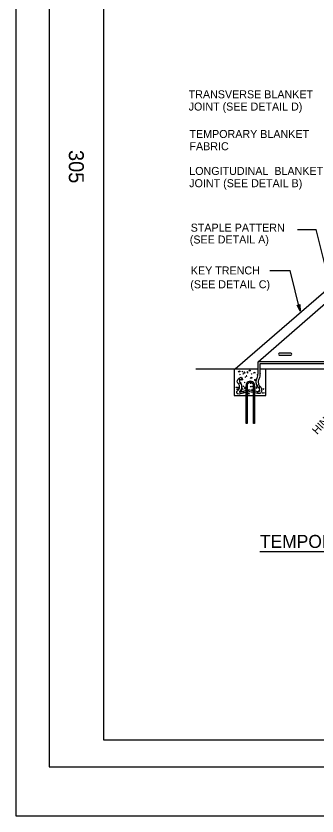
# Model space of a CAD drawing. Extents: x -894 to 866, y -476 to 714.
# Drawn here: x -894 to -617, y -476 to 261 of the extents above; entities that cross this region are included whole.
import ezdxf

# ---------------------------------------------------------------- set-up
doc = ezdxf.new("R2010")
doc.units = 0
for name, color, linetype in [('10 Sheet Format', 7, 'Continuous'), ('56 Stage 3 Anno', 7, 'Continuous'), ('57 Undefined', 7, 'Continuous'), ('60 Nongeo Data', 7, 'Continuous'), ('63 Seal and Sig', 7, 'Continuous')]:
    doc.layers.add(name, color=color, linetype=linetype)

msp = doc.modelspace()

# ---------------------------------------------------------------- linework, layer by layer
at = {"layer": '10 Sheet Format'}
for p, q in [((-863.46, 668.96), (-863.46, -431.04)), ((-813.45, 643.96), (-813.45, -406.04)), ((-813.45, -406.04), (811.55, -406.04)), ((-863.46, -431.04), (836.55, -431.04))]:
    msp.add_line(p, q, dxfattribs=at)
for points in [[(-894.04, 713.56), (865.96, 713.56), (865.96, -476.44), (-894.04, -476.44)], [(-863.46, -431.04), (836.55, -431.04), (836.55, 668.96), (-863.46, 668.96)]]:
    msp.add_lwpolyline(points, close=True, dxfattribs=at)
at = {"layer": '56 Stage 3 Anno'}
for p, q in [((-632.11, -10.75), (-634.86, -5.36)), ((-634.86, -5.36), (-634.86, -5.36)), ((-634.86, -5.36), (-633.39, -5.79)), ((-632.45, -9.42), (-634.46, -5.5)), ((-632.79, -8.12), (-634.08, -5.58)), ((-633.13, -6.8), (-633.68, -5.71)), ((-633.39, -5.79), (-632.31, -4.7)), ((-633.17, -5.56), (-633.13, -6.8)), ((-632.88, -5.31), (-632.79, -8.12)), ((-632.6, -5), (-632.45, -9.43)), ((-632.31, -4.7), (-632.31, -4.7)), ((-632.31, -4.7), (-632.11, -10.75)), ((-632.11, -10.75), (-632.11, -10.75))]:
    msp.add_line(p, q, dxfattribs=at)
at = {"layer": '57 Undefined'}
msp.add_line((-669.3, -232.51), (-279.91, -232.51), dxfattribs=at)
at = {"layer": '60 Nongeo Data'}
for p, q in [((-692.06, -64.02), (-392.62, 195.01)), ((-670.8, -57.56), (-489.28, 101.22)), ((-634.53, 64.46), (-617.38, 64.45)), ((-594.99, -26.02), (-617.38, 64.45)), ((-660.01, 26.54), (-641.33, 26.54)), ((-632.11, -10.75), (-641.33, 26.54)), ((-651.45, -51.31), (-640.79, -51.31)), ((-640.79, -49.69), (-651.37, -49.69)), ((-692.89, -64.09), (-670.93, -64.09)), ((-688.86, -66.97), (-688.32, -66.11)), ((-688.46, -65.97), (-687.46, -66.51)), ((-685.37, -66.33), (-685.74, -66.49)), ((-685.4, -66.83), (-685.34, -66.29)), ((-679.18, -66.11), (-678.65, -65.24)), ((-677.78, -65.64), (-679.18, -66.11)), ((-678.78, -65.11), (-677.78, -65.64)), ((-668.83, -64.09), (-664.14, -64.09)), ((-687.46, -66.51), (-688.86, -66.97)), ((-687.89, -73.65), (-688.26, -73.82)), ((-688.26, -73.82), (-688.19, -73.75)), ((-688.19, -73.75), (-687.92, -74.15)), ((-687.92, -74.15), (-687.86, -73.62)), ((-687.35, -69.09), (-687.72, -69.25)), ((-687.72, -69.25), (-687.65, -69.19)), ((-687.65, -69.19), (-687.38, -69.59)), ((-687.38, -69.59), (-687.32, -69.05)), ((-686.34, -74.48), (-685.8, -73.61)), ((-685.94, -73.48), (-684.94, -74.01)), ((-685.74, -66.49), (-685.67, -66.43)), ((-685.67, -66.43), (-685.4, -66.83)), ((-684.53, -68.31), (-684.9, -68.47)), ((-684.9, -68.47), (-684.83, -68.41)), ((-684.83, -68.41), (-684.56, -68.81)), ((-684.56, -68.81), (-684.49, -68.28)), ((-683.32, -67.04), (-683.99, -67.24)), ((-683.85, -67.11), (-683.85, -67.77)), ((-683.85, -67.77), (-682.79, -67.64)), ((-682.79, -67.64), (-683.32, -67.04)), ((-682.55, -71.49), (-682.92, -71.66)), ((-682.92, -71.66), (-682.85, -71.59)), ((-682.85, -71.59), (-682.58, -71.99)), ((-682.58, -71.99), (-682.51, -71.46)), ((-681.32, -70.57), (-681.92, -70.57)), ((-681.85, -70.5), (-681.65, -71.1)), ((-681.65, -71.1), (-681.32, -70.57)), ((-680.52, -66.84), (-681.18, -67.04)), ((-681.05, -66.91), (-681.05, -67.57)), ((-681.05, -67.57), (-679.98, -67.44)), ((-679.98, -67.44), (-680.52, -66.84)), ((-677.82, -72.8), (-677.28, -71.93)), ((-676.42, -72.33), (-677.82, -72.8)), ((-677.45, -68.37), (-677.11, -68.84)), ((-677.45, -68.37), (-676.71, -68.57)), ((-677.42, -71.8), (-676.42, -72.33)), ((-677.11, -68.84), (-676.65, -68.77)), ((-676.65, -68.77), (-676.71, -68.57)), ((-675.18, -68.17), (-674.64, -67.31)), ((-673.78, -67.71), (-675.18, -68.17)), ((-674.78, -67.17), (-673.78, -67.71)), ((-671.54, -69.41), (-671.91, -69.57)), ((-671.84, -69.51), (-671.57, -69.91)), ((-671.57, -69.91), (-671.51, -69.37)), ((-671.51, -69.37), (-671.57, -69.44)), ((-691.28, -81.64), (-690.75, -80.77)), ((-690.88, -80.64), (-689.88, -81.17)), ((-688.9, -81.01), (-689.27, -81.17)), ((-689.27, -81.17), (-689.2, -81.11)), ((-689.2, -81.11), (-688.93, -81.51)), ((-688.93, -81.51), (-688.87, -80.97)), ((-687.78, -77.84), (-687.24, -76.97)), ((-686.38, -77.37), (-687.78, -77.84)), ((-687.38, -76.84), (-686.38, -77.37)), ((-684.94, -74.01), (-686.34, -74.48)), ((-684.29, -80), (-684.66, -80.16)), ((-684.59, -80.09), (-684.32, -80.5)), ((-684.32, -80.5), (-684.25, -79.96)), ((-684.25, -79.96), (-684.32, -80.03)), ((-683.09, -76.41), (-683.46, -76.58)), ((-683.46, -76.58), (-683.39, -76.51)), ((-683.09, -81.13), (-683.45, -81.29)), ((-683.39, -76.51), (-683.12, -76.91)), ((-683.12, -76.91), (-683.06, -76.38)), ((-683.12, -81.63), (-683.05, -81.09)), ((-683.05, -81.09), (-683.12, -81.16)), ((-682, -114.31), (-682, -79.57)), ((-681, -79.57), (-680.98, -114.31)), ((-677.71, -76.57), (-678.38, -76.77)), ((-678.25, -76.63), (-678.25, -77.3)), ((-678.25, -77.3), (-677.18, -77.17)), ((-677.84, -80.91), (-677.3, -80.04)), ((-676.44, -80.44), (-677.84, -80.91)), ((-677.18, -77.17), (-677.71, -76.57)), ((-677.44, -79.91), (-676.44, -80.44)), ((-675.18, -114.35), (-675.2, -79.66)), ((-674.35, -80.26), (-674.71, -80.43)), ((-674.71, -80.43), (-674.65, -80.36)), ((-674.65, -80.36), (-674.38, -80.76)), ((-673.71, -73.84), (-674.38, -74.04)), ((-674.38, -80.76), (-674.31, -80.23)), ((-674.24, -73.9), (-674.24, -74.57)), ((-674.24, -74.57), (-673.18, -74.43)), ((-674.18, -79.71), (-674.2, -114.35)), ((-673.18, -74.43), (-673.71, -73.84)), ((-672.3, -80.98), (-672.97, -81.18)), ((-672.83, -81.04), (-672.83, -81.71)), ((-671.77, -81.58), (-672.3, -80.98)), ((-671.57, -79.43), (-671.04, -78.56)), ((-669.5, -80.78), (-670.16, -80.98)), ((-670.03, -80.84), (-670.03, -81.51)), ((-668.96, -81.38), (-669.5, -80.78)), ((-689.88, -81.17), (-691.28, -81.64)), ((-690.11, -82.93), (-690.47, -83.1)), ((-690.47, -83.1), (-690.41, -83.03)), ((-690.41, -83.03), (-690.14, -83.43)), ((-690.14, -83.43), (-690.07, -82.9)), ((-689.27, -82.13), (-689.64, -82.3)), ((-689.64, -82.3), (-689.57, -82.23)), ((-689.57, -82.23), (-689.3, -82.63)), ((-689.3, -82.63), (-689.24, -82.1)), ((-686.36, -84.14), (-686.73, -84.31)), ((-686.73, -84.31), (-686.66, -84.24)), ((-686.66, -84.24), (-686.39, -84.64)), ((-685.74, -81.7), (-686.41, -81.9)), ((-686.39, -84.64), (-686.33, -84.11)), ((-685.92, -83.52), (-686.29, -83.69)), ((-686.29, -83.69), (-686.22, -83.62)), ((-686.28, -81.77), (-686.28, -82.44)), ((-686.28, -82.44), (-685.21, -82.3)), ((-686.22, -83.62), (-685.95, -84.02)), ((-685.95, -84.02), (-685.89, -83.49)), ((-685.21, -82.3), (-685.74, -81.7)), ((-684.97, -86.15), (-685.34, -86.32)), ((-685.34, -86.32), (-685.27, -86.25)), ((-685.27, -86.25), (-685, -86.65)), ((-684.77, -82.72), (-685.14, -82.88)), ((-685.14, -82.88), (-685.07, -82.82)), ((-685.07, -82.82), (-684.8, -83.22)), ((-685, -86.65), (-684.94, -86.12)), ((-684.8, -83.22), (-684.74, -82.68)), ((-683.74, -85.23), (-684.34, -85.23)), ((-684.27, -85.17), (-684.07, -85.77)), ((-684.07, -85.77), (-683.74, -85.23)), ((-682.94, -81.5), (-683.61, -81.7)), ((-683.47, -81.57), (-683.47, -82.24)), ((-683.47, -82.24), (-682.41, -82.1)), ((-683.39, -81.23), (-683.12, -81.63)), ((-682.41, -82.1), (-682.94, -81.5)), ((-680.24, -87.46), (-679.71, -86.59)), ((-678.84, -86.99), (-680.24, -87.46)), ((-679.87, -83.04), (-679.54, -83.5)), ((-679.87, -83.04), (-679.14, -83.24)), ((-679.84, -86.46), (-678.84, -86.99)), ((-679.54, -83.5), (-679.07, -83.44)), ((-679.07, -83.44), (-679.14, -83.24)), ((-676.33, -83.02), (-676.69, -83.19)), ((-676.69, -83.19), (-676.63, -83.12)), ((-676.63, -83.12), (-676.36, -83.52)), ((-676.36, -83.52), (-676.29, -82.99)), ((-674.74, -82.46), (-675.11, -82.63)), ((-675.04, -82.56), (-674.78, -82.96)), ((-674.78, -82.96), (-674.71, -82.43)), ((-674.71, -82.43), (-674.78, -82.49)), ((-673.51, -82.24), (-673.87, -82.41)), ((-673.87, -82.41), (-673.81, -82.34)), ((-673.81, -82.34), (-673.54, -82.74)), ((-673.54, -82.74), (-673.47, -82.21)), ((-672.83, -81.71), (-671.77, -81.58)), ((-671.53, -85.42), (-671.89, -85.59)), ((-671.89, -85.59), (-671.83, -85.52)), ((-671.83, -85.52), (-671.56, -85.92)), ((-671.56, -85.92), (-671.49, -85.39)), ((-670.3, -84.51), (-670.9, -84.51)), ((-670.83, -84.44), (-670.63, -85.04)), ((-670.63, -85.04), (-670.3, -84.51)), ((-670.03, -81.51), (-668.96, -81.38)), ((-666.8, -86.73), (-666.26, -85.86)), ((-665.4, -86.26), (-666.8, -86.73)), ((-666.43, -82.31), (-666.09, -82.77)), ((-666.43, -82.31), (-665.69, -82.51)), ((-666.4, -85.73), (-665.4, -86.26)), ((-666.09, -82.77), (-665.63, -82.71)), ((-665.63, -82.71), (-665.69, -82.51)), ((-680.98, -114.31), (-682, -114.31)), ((-674.2, -114.35), (-675.18, -114.35))]:
    msp.add_line(p, q, dxfattribs=at)
for points in [[(-670.85, -67.69), (-670.87, -57.6)], [(-515.51, -89.6), (-547.62, -57.52), (-670.8, -57.56)], [(-728.25, -64.15), (-693.06, -64.15), (-693.09, -88.69), (-682.01, -88.69)], [(-674.2, -88.7), (-663.83, -88.68), (-663.79, -64.08)], [(-669.12, -67.96), (-669.13, -59.19), (-548.69, -59.23), (-516.9, -91.1)], [(-664.08, -64.1), (-553.02, -64.07), (-464.71, -151.08), (-375.45, -64.41), (-258.07, -64.39), (-258.06, -87.96), (-247.05, -87.96)], [(-680.99, -88.69), (-675.18, -88.69)]]:
    msp.add_lwpolyline(points, dxfattribs=at)
for centre, start, end in [((-651.34, -50.5), 92.55762, 270), ((-640.79, -50.5), 270, 90)]:
    msp.add_arc(centre, 0.81, start, end, dxfattribs=at)
for centre, major_axis in [((-678.09, -79.43), (0, -3.92)), ((-678.09, -79.47), (0, -2.9))]:
    msp.add_ellipse(centre, major_axis=major_axis, ratio=0.999991, start_param=1.510257, end_param=4.748244, dxfattribs=at)
at = {"layer": '63 Seal and Sig'}
msp.add_line((-686.53, -71.78), (-685.72, -73.4), dxfattribs=at)
for points in [[(-669.15, -68.13), (-669.25, -69.61), (-669.76, -72.04), (-670.78, -75.24), (-670.78, -76.65), (-669.89, -79.34), (-668.48, -80.88), (-667.84, -82.16), (-667.84, -84.97), (-668.22, -85.68), (-668.78, -86.36), (-669.89, -86.77), (-671.55, -86.64), (-676.03, -85.61), (-678.46, -85.36), (-682.2, -85.82), (-687.39, -87.22), (-689.55, -87.17), (-690.21, -86.69), (-690.35, -86.38), (-690.45, -85.93), (-690.37, -84.85), (-688.83, -83.18), (-688.06, -80.11), (-689.09, -77.67), (-689.85, -76.78), (-689.98, -74.88), (-688.83, -72.94), (-686.53, -71.78)], [(-685.72, -73.4), (-687.55, -74.31), (-688.14, -75.32), (-688.09, -76.06), (-687.53, -76.72), (-686.17, -79.96), (-687.19, -84.07), (-687.82, -84.76), (-688.01, -84.93), (-687.97, -85.41), (-687.78, -85.49), (-687.41, -85.44), (-686.39, -85.16), (-682.55, -84.05), (-678.48, -83.54), (-675.73, -83.83), (-671.28, -84.85), (-670.14, -84.94), (-669.86, -84.83), (-669.72, -84.67), (-669.64, -84.52), (-669.64, -82.58), (-669.98, -81.91), (-671.48, -80.27), (-672.59, -76.94), (-672.59, -74.96), (-671.51, -71.58), (-671.04, -69.36), (-670.95, -68.01)]]:
    msp.add_spline(points, degree=3, dxfattribs=at)

# ---------------------------------------------------------------- texts
at = {"layer": '10 Sheet Format'}
msp.add_text('305', height=13.779, rotation=270, dxfattribs=at).set_placement((-845.33, 137.8))
at = {"layer": '57 Undefined'}
for s, height, p in [('TRANSVERSE BLANKET ', 7.3819, (-734.91, 185.48)), ('JOINT (SEE DETAIL D)', 7.3819, (-734.91, 174.16)), ('TEMPORARY BLANKET ', 7.3819, (-734.19, 148.88)), ('FABRIC', 7.382, (-734.19, 137.57)), ('LONGITUDINAL  BLANKET ', 7.3819, (-734.39, 114.79)), ('JOINT (SEE DETAIL B)', 7.3819, (-734.39, 103.48)), ('STAPLE PATTERN', 7.3819, (-733.06, 62.5)), ('(SEE DETAIL A)', 7.3819, (-733.9, 51.57)), ('KEY TRENCH', 7.382, (-732.91, 23.04)), ('(SEE DETAIL C)', 7.3819, (-733.4, 10.25)), ('TEMPORARY EROSION CONTROL BLANKET', 12, (-669.21, -229.21))]:
    msp.add_text(s, height=height, dxfattribs=at).set_placement(p)
msp.add_text('HINGE POINT', height=7.3819, rotation=47.63407, dxfattribs=at).set_placement((-616.47, -125.12))

doc.saveas('drawing.dxf')
